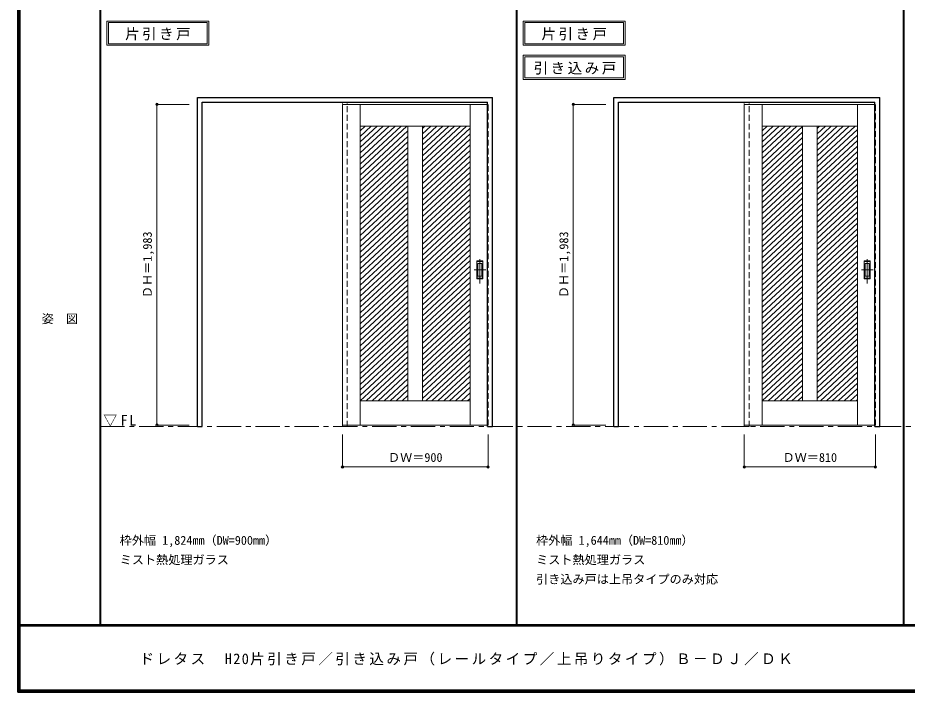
# Model space of a CAD drawing. Units: millimetres, scale not verified. Extents: x -6000 to 5700, y -4307 to 4260.
# Drawn here: x -6000 to -502, y -4205 to -36 of the extents above; entities that cross this region are included whole.
import ezdxf
from ezdxf.enums import TextEntityAlignment as Align

# ---------------------------------------------------------------- set-up
doc = ezdxf.new("R2010")
doc.units = ezdxf.units.MM
doc.header["$LTSCALE"] = 30
doc.header["$PDMODE"] = 32
doc.header["$PDSIZE"] = 15
doc.linetypes.add('CHAIN1', pattern=[8, 5, -1, 1, -1])
doc.linetypes.add('DASHED1', pattern=[1.8, 1.2, -0.6])
for name, color, linetype, lineweight in [('0-1_通り芯', 7, 'CHAIN1', 18), ('0-2_扉', 7, 'Continuous', 18), ('0-4_枠', 3, 'Continuous', 25), ('0-6_引手', 7, 'Continuous', 18), ('0-B_寸法', 7, 'Continuous', 9), ('0-C_ハッチ', 4, 'Continuous', 9), ('F-1_枠', 6, 'Continuous', 40), ('F-A_文字', 7, 'Continuous', 18)]:
    doc.layers.add(name, color=color, linetype=linetype, lineweight=lineweight)
doc.layers.add('0-A_文字', color=7, linetype='Continuous')
doc.styles.add('ＭＳ ゴシック', font='')
doc.styles.get('ＭＳ ゴシック').set_extended_font_data('MS Gothic')

msp = doc.modelspace()

# ---------------------------------------------------------------- linework, layer by layer
at = {"layer": '0-1_通り芯'}
msp.add_line((-5490, -2562.5), (1678, -2562.5), dxfattribs=at)
at = {"layer": '0-2_扉'}
for p, q in [((-5450, -55.5), (-5450, -205.5)), ((-5440, -65.5), (-5440, -195.5)), ((-5440, -65.5), (-4828.97, -65.5)), ((-4828.97, -65.5), (-4828.97, -195.5)), ((-2876, -55.5), (-2876, -205.5)), ((-2866, -65.5), (-2866, -195.5)), ((-2866, -65.5), (-2254.97, -65.5)), ((-2254.97, -65.5), (-2254.97, -195.5)), ((-5450, -205.5), (-4818.97, -205.5)), ((-5440, -195.5), (-4828.97, -195.5)), ((-2876, -205.5), (-2244.97, -205.5)), ((-2866, -195.5), (-2254.97, -195.5)), ((-2876, -266.97), (-2876, -416.97)), ((-2866, -276.97), (-2866, -406.97)), ((-2866, -276.97), (-2254.97, -276.97)), ((-2254.97, -276.97), (-2254.97, -406.97)), ((-2876, -416.97), (-2244.97, -416.97)), ((-2866, -406.97), (-2254.97, -406.97)), ((-3993, -571), (-3993, -2554)), ((-3993, -571), (-3096, -571)), ((-3883, -571), (-3883, -2554)), ((-3203, -571), (-3203, -2554)), ((-1509, -571), (-1509, -2554)), ((-1509, -571), (-702, -571)), ((-1399, -571), (-1399, -2554)), ((-809, -571), (-809, -2554)), ((-3883, -706), (-3203, -706)), ((-3588, -706), (-3588, -2404)), ((-3498, -706), (-3498, -2404)), ((-1399, -706), (-809, -706)), ((-1149, -706), (-1149, -2404)), ((-1059, -706), (-1059, -2404)), ((-3882.81, -889), (-3883, -889)), ((-3883, -2404), (-3203, -2404)), ((-1399, -2404), (-809, -2404)), ((-3993, -2554), (-3096, -2554)), ((-1509, -2554), (-702, -2554))]:
    msp.add_line(p, q, dxfattribs=at)
at = {"layer": '0-2_扉', "color": 4, "linetype": 'DASHED1', "lineweight": 9}
for p, q in [((-3093, -571), (-3096, -571)), ((-3093, -2554), (-3093, -571)), ((-699, -571), (-702, -571)), ((-699, -2554), (-699, -571)), ((-3093, -2554), (-3096, -2554)), ((-699, -2554), (-702, -2554))]:
    msp.add_line(p, q, dxfattribs=at)
at = {"layer": '0-2_扉'}
for points in [[(-5450, -55.5), (-4818.97, -55.5), (-4818.97, -205.5)], [(-2876, -55.5), (-2244.97, -55.5), (-2244.97, -205.5)], [(-2876, -266.97), (-2244.97, -266.97), (-2244.97, -416.97)]]:
    msp.add_lwpolyline(points, dxfattribs=at)
at = {"layer": '0-4_枠'}
for p, q in [((-4890, -2562.5), (-4890, -527.5)), ((-4890, -527.5), (-3066, -527.5)), ((-3066, -2562.5), (-3066, -527.5)), ((-2316, -2562.5), (-2316, -527.5)), ((-2316, -527.5), (-672, -527.5)), ((-672, -2562.5), (-672, -527.5)), ((-4860, -557.5), (-3096, -557.5)), ((-3096, -2562.5), (-3096, -557.5)), ((-2286, -557.5), (-702, -557.5)), ((-702, -2562.5), (-702, -557.5)), ((-3096, -2562.5), (-3066, -2562.5)), ((-702, -2562.5), (-672, -2562.5))]:
    msp.add_line(p, q, dxfattribs=at)
at = {"layer": '0-4_枠', "color": 4, "linetype": 'DASHED1', "lineweight": 9}
for p, q in [((-3993, -2562.5), (-3993, -557.5)), ((-3963, -2562.5), (-3963, -557.5)), ((-1509, -2562.5), (-1509, -557.5)), ((-1479, -2562.5), (-1479, -557.5)), ((-3993, -2562.5), (-3963, -2562.5)), ((-1509, -2562.5), (-1479, -2562.5))]:
    msp.add_line(p, q, dxfattribs=at)
at = {"layer": '0-4_枠'}
for points in [[(-4890, -2562.5), (-4860, -2562.5), (-4860, -557.5)], [(-2316, -2562.5), (-2286, -2562.5), (-2286, -557.5)]]:
    msp.add_lwpolyline(points, dxfattribs=at)
at = {"layer": '0-6_引手'}
for p, q in [((-3125, -1538.48), (-3163, -1538.48)), ((-3163, -1648.48), (-3163, -1538.48)), ((-3125, -1648.48), (-3125, -1538.48)), ((-731, -1538.48), (-769, -1538.48)), ((-769, -1648.48), (-769, -1538.48)), ((-731, -1648.48), (-731, -1538.48)), ((-3131.5, -1554.48), (-3156.5, -1554.48)), ((-3156.5, -1632.48), (-3156.5, -1554.48)), ((-3131.5, -1632.48), (-3131.5, -1554.48)), ((-737.5, -1554.48), (-762.5, -1554.48)), ((-762.5, -1632.48), (-762.5, -1554.48)), ((-737.5, -1632.48), (-737.5, -1554.48)), ((-3125, -1648.48), (-3163, -1648.48)), ((-3131.5, -1632.48), (-3156.5, -1632.48)), ((-731, -1648.48), (-769, -1648.48)), ((-737.5, -1632.48), (-762.5, -1632.48))]:
    msp.add_line(p, q, dxfattribs=at)
at = {"layer": '0-6_引手', "linetype": 'CHAIN1'}
for p, q in [((-3144, -1678.71), (-3144, -1507.86)), ((-750, -1678.71), (-750, -1507.86)), ((-3105.93, -1593.48), (-3178.44, -1593.48)), ((-711.93, -1593.48), (-784.44, -1593.48))]:
    msp.add_line(p, q, dxfattribs=at)
at = {"layer": '0-6_引手', "linetype": 'DASHED1'}
for p, q in [((-3160, -1644.48), (-3160, -1542.48)), ((-766, -1644.48), (-766, -1542.48)), ((-3128, -1644.48), (-3160, -1644.48)), ((-734, -1644.48), (-766, -1644.48))]:
    msp.add_line(p, q, dxfattribs=at)
for points in [[(-3128, -1644.48), (-3128, -1542.48), (-3160, -1542.48)], [(-734, -1644.48), (-734, -1542.48), (-766, -1542.48)]]:
    msp.add_lwpolyline(points, dxfattribs=at)
at = {"layer": '0-B_寸法', "color": 4}
for p, q in [((-5140, -571), (-5140, -2554)), ((-5140, -571), (-4940, -571)), ((-2566, -571), (-2566, -2554)), ((-2566, -571), (-2366, -571)), ((-5140, -2554), (-4940, -2554)), ((-2566, -2554), (-2366, -2554)), ((-3993, -2812.5), (-3993, -2612.5)), ((-3093, -2812.5), (-3093, -2612.5)), ((-1509, -2812.5), (-1509, -2612.5)), ((-699, -2812.5), (-699, -2612.5)), ((-3093, -2812.5), (-3993, -2812.5)), ((-699, -2812.5), (-1509, -2812.5))]:
    msp.add_line(p, q, dxfattribs=at)
at = {"layer": '0-B_寸法'}
for p in [(-5140, -571), (-2566, -571), (-5140, -2554), (-2566, -2554), (-3993, -2812.5), (-3093, -2812.5), (-1509, -2812.5), (-699, -2812.5)]:
    msp.add_point(p, dxfattribs=at)
at = {"layer": '0-C_ハッチ'}
for p, q in [((-3814.86, -706), (-3883, -769.1)), ((-3778.06, -706), (-3883, -803.17)), ((-3741.26, -706), (-3883, -837.24)), ((-3704.47, -706), (-3883, -871.31)), ((-3851.65, -706), (-3883, -735.03)), ((-3667.67, -706), (-3883, -905.38)), ((-3630.87, -706), (-3883, -939.45)), ((-3594.08, -706), (-3883, -973.52)), ((-3483.69, -706), (-3498, -719.25)), ((-3446.89, -706), (-3498, -753.33)), ((-3410.09, -706), (-3498, -787.4)), ((-3373.3, -706), (-3498, -821.47)), ((-3336.5, -706), (-3498, -855.54)), ((-3299.7, -706), (-3498, -889.61)), ((-3262.9, -706), (-3498, -923.68)), ((-3226.11, -706), (-3498, -957.75)), ((-1330.86, -706), (-1399, -769.1)), ((-1294.06, -706), (-1399, -803.17)), ((-1257.26, -706), (-1399, -837.24)), ((-1220.47, -706), (-1399, -871.31)), ((-1367.65, -706), (-1399, -735.03)), ((-1183.67, -706), (-1399, -905.38)), ((-1146.87, -706), (-1399, -939.45)), ((-1044.68, -706), (-1059, -719.25)), ((-1007.89, -706), (-1059, -753.33)), ((-971.09, -706), (-1059, -787.4)), ((-934.3, -706), (-1059, -821.47)), ((-897.5, -706), (-1059, -855.54)), ((-860.7, -706), (-1059, -889.61)), ((-823.9, -706), (-1059, -923.68)), ((-3588, -734.45), (-3883, -1007.59)), ((-3588, -768.52), (-3883, -1041.66)), ((-3203, -718.67), (-3498, -991.82)), ((-3203, -752.75), (-3498, -1025.89)), ((-1149, -742.04), (-1399, -973.52)), ((-809, -726.27), (-1059, -957.75)), ((-809, -760.34), (-1059, -991.82)), ((-3588, -802.59), (-3883, -1075.74)), ((-3203, -786.82), (-3498, -1059.96)), ((-3203, -820.89), (-3498, -1094.04)), ((-1149, -776.11), (-1399, -1007.59)), ((-1149, -810.18), (-1399, -1041.66)), ((-809, -794.41), (-1059, -1025.89)), ((-3588, -836.66), (-3883, -1109.81)), ((-3588, -870.73), (-3883, -1143.88)), ((-3203, -854.96), (-3498, -1128.11)), ((-1149, -844.25), (-1399, -1075.74)), ((-1149, -878.33), (-1399, -1109.81)), ((-809, -828.48), (-1059, -1059.96)), ((-809, -862.55), (-1059, -1094.04)), ((-3588, -904.8), (-3883, -1177.95)), ((-3203, -889.03), (-3498, -1162.18)), ((-3203, -923.1), (-3498, -1196.25)), ((-1149, -912.4), (-1399, -1143.88)), ((-809, -896.63), (-1059, -1128.11)), ((-809, -930.7), (-1059, -1162.18)), ((-3588, -938.87), (-3883, -1212.02)), ((-3588, -972.94), (-3883, -1246.09)), ((-3203, -957.17), (-3498, -1230.32)), ((-1149, -946.47), (-1399, -1177.95)), ((-1149, -980.54), (-1399, -1212.02)), ((-809, -964.77), (-1059, -1196.25)), ((-3588, -1007.01), (-3883, -1280.16)), ((-3588, -1041.08), (-3883, -1314.23)), ((-3203, -991.24), (-3498, -1264.39)), ((-3203, -1025.31), (-3498, -1298.46)), ((-1149, -1014.61), (-1399, -1246.09)), ((-809, -998.84), (-1059, -1230.32)), ((-809, -1032.91), (-1059, -1264.39)), ((-3588, -1075.16), (-3883, -1348.3)), ((-3203, -1059.38), (-3498, -1332.53)), ((-3203, -1093.46), (-3498, -1366.6)), ((-1149, -1048.68), (-1399, -1280.16)), ((-1149, -1082.75), (-1399, -1314.23)), ((-809, -1066.98), (-1059, -1298.46)), ((-3588, -1109.23), (-3883, -1382.38)), ((-3588, -1143.3), (-3883, -1416.45)), ((-3203, -1127.53), (-3498, -1400.68)), ((-1149, -1116.82), (-1399, -1348.3)), ((-1149, -1150.89), (-1399, -1382.38)), ((-809, -1101.05), (-1059, -1332.53)), ((-809, -1135.12), (-1059, -1366.6)), ((-3588, -1177.37), (-3883, -1450.52)), ((-3203, -1161.6), (-3498, -1434.75)), ((-3203, -1195.67), (-3498, -1468.82)), ((-1149, -1184.96), (-1399, -1416.45)), ((-809, -1169.19), (-1059, -1400.68)), ((-809, -1203.26), (-1059, -1434.75)), ((-3588, -1211.44), (-3883, -1484.59)), ((-3588, -1245.51), (-3883, -1518.66)), ((-3203, -1229.74), (-3498, -1502.89)), ((-3203, -1263.81), (-3498, -1536.96)), ((-1149, -1219.04), (-1399, -1450.52)), ((-1149, -1253.11), (-1399, -1484.59)), ((-809, -1237.34), (-1059, -1468.82)), ((-3588, -1279.58), (-3883, -1552.73)), ((-3588, -1313.65), (-3883, -1586.8)), ((-3203, -1297.88), (-3498, -1571.03)), ((-1149, -1287.18), (-1399, -1518.66)), ((-809, -1271.41), (-1059, -1502.89)), ((-809, -1305.48), (-1059, -1536.96)), ((-3588, -1347.72), (-3883, -1620.87)), ((-3203, -1331.95), (-3498, -1605.1)), ((-3203, -1366.02), (-3498, -1639.17)), ((-1149, -1321.25), (-1399, -1552.73)), ((-1149, -1355.32), (-1399, -1586.8)), ((-809, -1339.55), (-1059, -1571.03)), ((-809, -1373.62), (-1059, -1605.1)), ((-3588, -1381.8), (-3883, -1654.94)), ((-3588, -1415.87), (-3883, -1689.01)), ((-3203, -1400.1), (-3498, -1673.24)), ((-1149, -1389.39), (-1399, -1620.87)), ((-1149, -1423.46), (-1399, -1654.94)), ((-809, -1407.69), (-1059, -1639.17)), ((-3588, -1449.94), (-3883, -1723.09)), ((-3588, -1484.01), (-3883, -1757.16)), ((-3203, -1434.17), (-3498, -1707.31)), ((-3203, -1468.24), (-3498, -1741.39)), ((-1149, -1457.53), (-1399, -1689.01)), ((-809, -1441.76), (-1059, -1673.24)), ((-809, -1475.83), (-1059, -1707.31)), ((-3588, -1518.08), (-3883, -1791.23)), ((-3203, -1502.31), (-3498, -1775.46)), ((-3203, -1536.38), (-3498, -1809.53)), ((-1149, -1491.6), (-1399, -1723.09)), ((-1149, -1525.68), (-1399, -1757.16)), ((-809, -1509.9), (-1059, -1741.39)), ((-3588, -1552.15), (-3883, -1825.3)), ((-3588, -1586.22), (-3883, -1859.37)), ((-3203, -1570.45), (-3498, -1843.6)), ((-1149, -1559.75), (-1399, -1791.23)), ((-1149, -1593.82), (-1399, -1825.3)), ((-809, -1543.98), (-1059, -1775.46)), ((-809, -1578.05), (-1059, -1809.53)), ((-3588, -1620.29), (-3883, -1893.44)), ((-3203, -1604.52), (-3498, -1877.67)), ((-3203, -1638.59), (-3498, -1911.74)), ((-1149, -1627.89), (-1399, -1859.37)), ((-809, -1612.12), (-1059, -1843.6)), ((-809, -1646.19), (-1059, -1877.67)), ((-3588, -1654.36), (-3883, -1927.51)), ((-3588, -1688.43), (-3883, -1961.58)), ((-3203, -1672.66), (-3498, -1945.81)), ((-1149, -1661.96), (-1399, -1893.44)), ((-1149, -1696.03), (-1399, -1927.51)), ((-809, -1680.26), (-1059, -1911.74)), ((-3588, -1722.51), (-3883, -1995.65)), ((-3588, -1756.58), (-3883, -2029.73)), ((-3203, -1706.73), (-3498, -1979.88)), ((-3203, -1740.81), (-3498, -2013.95)), ((-1149, -1730.1), (-1399, -1961.58)), ((-809, -1714.33), (-1059, -1945.81)), ((-809, -1748.4), (-1059, -1979.88)), ((-3588, -1790.65), (-3883, -2063.8)), ((-3203, -1774.88), (-3498, -2048.03)), ((-3203, -1808.95), (-3498, -2082.1)), ((-1149, -1764.17), (-1399, -1995.65)), ((-1149, -1798.24), (-1399, -2029.73)), ((-809, -1782.47), (-1059, -2013.95)), ((-3588, -1824.72), (-3883, -2097.87)), ((-3588, -1858.79), (-3883, -2131.94)), ((-3203, -1843.02), (-3498, -2116.17)), ((-1149, -1832.31), (-1399, -2063.8)), ((-1149, -1866.39), (-1399, -2097.87)), ((-809, -1816.54), (-1059, -2048.03)), ((-809, -1850.61), (-1059, -2082.1)), ((-3588, -1892.86), (-3883, -2166.01)), ((-3203, -1877.09), (-3498, -2150.24)), ((-3203, -1911.16), (-3498, -2184.31)), ((-1149, -1900.46), (-1399, -2131.94)), ((-809, -1884.69), (-1059, -2116.17)), ((-809, -1918.76), (-1059, -2150.24)), ((-3588, -1926.93), (-3883, -2200.08)), ((-3588, -1961), (-3883, -2234.15)), ((-3203, -1945.23), (-3498, -2218.38)), ((-1149, -1934.53), (-1399, -2166.01)), ((-1149, -1968.6), (-1399, -2200.08)), ((-809, -1952.83), (-1059, -2184.31)), ((-3588, -1995.07), (-3883, -2268.22)), ((-3588, -2029.15), (-3883, -2302.29)), ((-3203, -1979.3), (-3498, -2252.45)), ((-3203, -2013.37), (-3498, -2286.52)), ((-1149, -2002.67), (-1399, -2234.15)), ((-809, -1986.9), (-1059, -2218.38)), ((-809, -2020.97), (-1059, -2252.45)), ((-3588, -2063.22), (-3883, -2336.36)), ((-3203, -2047.45), (-3498, -2320.59)), ((-3203, -2081.52), (-3498, -2354.66)), ((-1149, -2036.74), (-1399, -2268.22)), ((-1149, -2070.81), (-1399, -2302.29)), ((-809, -2055.04), (-1059, -2286.52)), ((-809, -2089.11), (-1059, -2320.59)), ((-3588, -2097.29), (-3883, -2370.44)), ((-3588, -2131.36), (-3883, -2404.51)), ((-3203, -2115.59), (-3498, -2388.74)), ((-1149, -2104.88), (-1399, -2336.36)), ((-1149, -2138.95), (-1399, -2370.44)), ((-809, -2123.18), (-1059, -2354.66)), ((-3588, -2165.43), (-3845.66, -2404)), ((-3203, -2149.66), (-3477.69, -2404)), ((-3203, -2183.73), (-3440.89, -2404)), ((-1149, -2173.03), (-1399, -2404.51)), ((-809, -2157.25), (-1059, -2388.74)), ((-809, -2191.33), (-1038.69, -2404)), ((-3588, -2199.5), (-3808.86, -2404)), ((-3588, -2233.57), (-3772.06, -2404)), ((-3203, -2217.8), (-3404.09, -2404)), ((-3203, -2251.87), (-3367.3, -2404)), ((-1149, -2207.1), (-1361.66, -2404)), ((-1149, -2241.17), (-1324.86, -2404)), ((-809, -2225.4), (-1001.89, -2404)), ((-3588, -2267.64), (-3735.27, -2404)), ((-3588, -2301.71), (-3698.47, -2404)), ((-3203, -2285.94), (-3330.5, -2404)), ((-1149, -2275.24), (-1288.06, -2404)), ((-809, -2259.47), (-965.09, -2404)), ((-809, -2293.54), (-928.3, -2404)), ((-3588, -2335.78), (-3661.67, -2404)), ((-3203, -2320.01), (-3293.7, -2404)), ((-3203, -2354.08), (-3256.91, -2404)), ((-1149, -2309.31), (-1251.27, -2404)), ((-1149, -2343.38), (-1214.47, -2404)), ((-809, -2327.61), (-891.5, -2404)), ((-809, -2361.68), (-854.7, -2404)), ((-3588, -2369.86), (-3624.88, -2404)), ((-3203, -2388.16), (-3220.11, -2404)), ((-1149, -2377.45), (-1177.67, -2404)), ((-809, -2395.75), (-817.91, -2404))]:
    msp.add_line(p, q, dxfattribs=at)
at = {"layer": 'F-1_枠'}
for p, q in [((-6000, 4175), (-6000, -4205)), ((-5995, 4175), (-5995, -4205)), ((-5990, 4175), (-5990, -4205)), ((-5490, 4175), (-5490, -3790)), ((-2916, -3790), (-2916, 4175)), ((-522, -3790), (-522, 4175)), ((5700, -3790), (-6000, -3790)), ((5700, -3795), (-6000, -3795)), ((5700, -4195), (-6000, -4195)), ((5700, -4200), (-6000, -4200)), ((5700, -4205), (-6000, -4205))]:
    msp.add_line(p, q, dxfattribs=at)

# ---------------------------------------------------------------- texts
at = {"layer": '0-2_扉', "char_height": 65.98, "attachment_point": 7, "style": 'ＭＳ ゴシック'}
for s, insert in [('\\T1.17;片引き戸', (-5336.98, -175.5)), ('\\T1.17;片引き戸', (-2762.98, -175.5)), ('\\T1.17;引き込み戸', (-2811.34, -386.97))]:
    msp.add_mtext(s, dxfattribs=dict(at, insert=insert))
at = {"layer": '0-A_文字', "style": 'ＭＳ ゴシック'}
for s, p in [('枠外幅 1,824mm（DW=900mm）', (-5370, -3310)), ('枠外幅 1,644mm（DW=810mm）', (-2796, -3310)), ('ミスト熱処理ガラス', (-5370, -3430)), ('ミスト熱処理ガラス', (-2796, -3430)), ('引き込み戸は上吊タイプのみ対応', (-2796, -3550))]:
    msp.add_text(s, height=54.99, dxfattribs=at).set_placement(p, align=Align.BOTTOM_LEFT)
at = {"layer": '0-A_文字', "insert": (-5471.25, -2562.5), "char_height": 65.98, "attachment_point": 7, "style": 'ＭＳ ゴシック'}
msp.add_mtext('\\T1.26;\\W0.95;▽FL', dxfattribs=at)
at = {"layer": '0-B_寸法', "style": 'ＭＳ ゴシック'}
for p in [(-5155, -1768.75), (-2581, -1768.75)]:
    msp.add_text('ＤＨ＝1,983', height=54.99, rotation=90, dxfattribs=at).set_placement(p, align=Align.BOTTOM_LEFT)
for s, p in [('ＤＷ＝900', (-3711.75, -2797.5)), ('ＤＷ＝810', (-1272.75, -2797.5))]:
    msp.add_text(s, height=54.99, dxfattribs=at).set_placement(p, align=Align.BOTTOM_LEFT)
at = {"layer": 'F-A_文字', "style": 'ＭＳ ゴシック'}
msp.add_text('姿\u3000図', height=54.99, dxfattribs=at).set_placement((-5852.5, -1940.25), align=Align.BOTTOM_LEFT)
at = {"layer": 'F-A_文字', "insert": (-5247.55, -4040), "char_height": 65.98, "attachment_point": 7, "style": 'ＭＳ ゴシック'}
msp.add_mtext('\\T1.17;ドレタス\u3000H20片引き戸／引き込み戸（レールタイプ／上吊りタイプ）Ｂ－ＤＪ／ＤＫ', dxfattribs=at)

doc.saveas('drawing.dxf')
